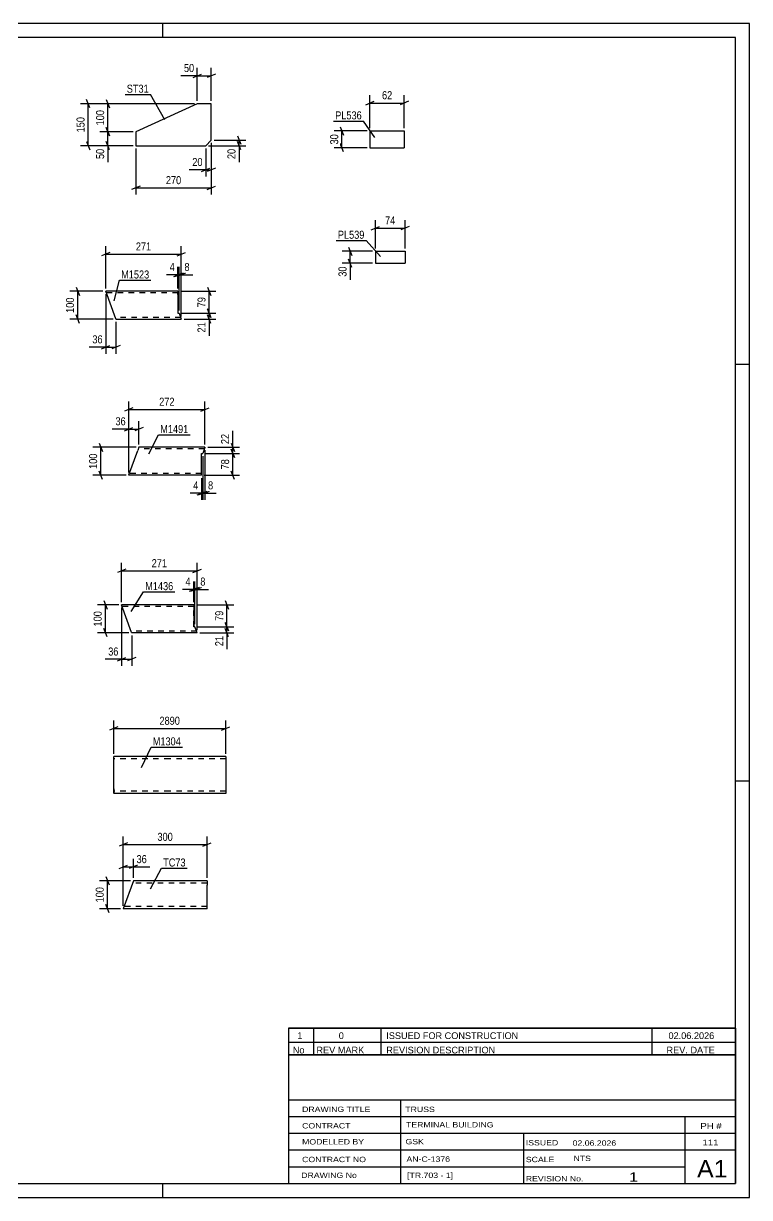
# Model space of a CAD drawing. Header units: millimetres. Extents: x 0 to 594, y 0 to 420.
# Drawn here: x 334.2 to 594, y 0 to 420 of the extents above; entities that cross this region are included whole.
import ezdxf

# ---------------------------------------------------------------- set-up
doc = ezdxf.new("R2010")
doc.units = ezdxf.units.MM
doc.linetypes.add('DXK_LINE_DOT2', pattern=[3.9198, 1.9599, -1.9599])
doc.styles.add('Arial Narrow', font='ARIALN.TTF', dxfattribs={"height": 0.2})

# ---------------------------------------------------------------- blocks, each defined once
blk = doc.blocks.new('Unknown-570387505-1163')
at = {"color": 5, "linetype": 'Continuous'}
for p, q in [((594, 420), (0, 420)), ((384, 415), (384, 420)), ((594, 0), (594, 420)), ((589, 415), (5, 415)), ((589, 5), (589, 415)), ((594, 298), (589, 298)), ((594, 149), (589, 149)), ((5, 5), (589, 5)), ((384, 0), (384, 5)), ((0, 0), (594, 0))]:
    blk.add_line(p, q, dxfattribs=at)
blk = doc.blocks.new('Part-570387505-20187 - 20186')
at = {"color": 2, "linetype": 'Continuous'}
for p, q in [((386.45, 157.78), (366.45, 157.78)), ((366.45, 146.18), (366.45, 157.78)), ((406.55, 157.78), (386.55, 157.78)), ((406.55, 157.78), (406.55, 144.58)), ((366.45, 146.18), (366.45, 144.58)), ((386.45, 144.58), (366.45, 144.58)), ((406.55, 144.58), (386.55, 144.58))]:
    blk.add_line(p, q, dxfattribs=at)
at = {"color": 7, "linetype": 'DXK_LINE_DOT2'}
for p, q in [((386.45, 156.98), (366.45, 156.98)), ((406.55, 156.98), (386.55, 156.98)), ((366.45, 144.7), (366.45, 146.18)), ((366.45, 145.38), (366.45, 145.44)), ((386.45, 145.38), (366.45, 145.38)), ((406.55, 145.38), (386.55, 145.38)), ((406.55, 145.38), (406.55, 145.44))]:
    blk.add_line(p, q, dxfattribs=at)
blk = doc.blocks.new('Part-570387505-24371 - 24370')
at = {"color": 2, "linetype": 'Continuous'}
for p, q in [((373.5, 113.31), (369.86, 103.31)), ((399.86, 113.31), (373.5, 113.31)), ((399.86, 113.31), (399.86, 111.71)), ((399.86, 104.91), (399.86, 111.71)), ((399.86, 103.31), (369.86, 103.31)), ((399.86, 103.31), (399.86, 104.91))]:
    blk.add_line(p, q, dxfattribs=at)
at = {"color": 7, "linetype": 'DXK_LINE_DOT2'}
for p, q in [((399.86, 112.51), (373.21, 112.51)), ((399.86, 113.19), (399.86, 111.71)), ((399.86, 104.11), (370.15, 104.11)), ((399.86, 103.31), (399.86, 103.78))]:
    blk.add_line(p, q, dxfattribs=at)
blk = doc.blocks.new('Part-570387505-20378 - 20377')
at = {"color": 2, "linetype": 'Continuous'}
for p, q in [((396.37, 391.28), (374.37, 381.28)), ((401.37, 391.28), (396.37, 391.28)), ((401.37, 378.28), (401.37, 391.28)), ((374.37, 381.28), (374.37, 376.28)), ((399.37, 376.28), (401.37, 378.28)), ((374.37, 376.28), (399.37, 376.28))]:
    blk.add_line(p, q, dxfattribs=at)
blk = doc.blocks.new('Part-570387505-20392 - 20391')
at = {"color": 2, "linetype": 'Continuous'}
for p, q in [((458.15, 381.55), (458.15, 375.55)), ((458.15, 381.55), (470.46, 381.55)), ((470.46, 381.55), (470.46, 375.55)), ((458.15, 375.55), (470.46, 375.55))]:
    blk.add_line(p, q, dxfattribs=at)
blk = doc.blocks.new('Part-570387505-20400 - 20399')
at = {"color": 2, "linetype": 'Continuous'}
for p, q in [((460.09, 338.49), (460.09, 334.21)), ((460.09, 338.49), (470.72, 338.49)), ((470.72, 338.49), (470.72, 334.21)), ((460.09, 334.21), (470.72, 334.21))]:
    blk.add_line(p, q, dxfattribs=at)
blk = doc.blocks.new('Part-570387505-20416 - 20415')
at = {"color": 2, "linetype": 'Continuous'}
for p, q in [((371.9, 258.49), (375.07, 267.2)), ((375.5, 268.4), (375.07, 267.2)), ((399.1, 268.4), (375.5, 268.4)), ((397.86, 258.4), (397.86, 266.2)), ((397.86, 266.2), (398.3, 266.2)), ((399.06, 268.31), (398.3, 266.2)), ((399.1, 268.4), (399.06, 268.31)), ((371.86, 258.4), (371.9, 258.49)), ((397.86, 258.4), (371.86, 258.4))]:
    blk.add_line(p, q, dxfattribs=at)
at = {"color": 7, "linetype": 'DXK_LINE_DOT2'}
for p, q in [((398.88, 267.8), (375.28, 267.8)), ((372.08, 259), (372.1, 259.04)), ((397.86, 259), (372.08, 259)), ((397.86, 258.4), (397.86, 258.49))]:
    blk.add_line(p, q, dxfattribs=at)
blk = doc.blocks.new('Part-570387505-20425 - 20424')
at = {"color": 2, "linetype": 'Continuous'}
for p, q in [((395.11, 212.02), (369.27, 212.02)), ((372.87, 202.12), (369.27, 212.02)), ((395.11, 212.02), (395.11, 211.93)), ((395.11, 211.93), (395.11, 204.17)), ((372.91, 202.02), (372.87, 202.12)), ((396.32, 202.02), (372.91, 202.02)), ((395.54, 204.17), (395.11, 204.17)), ((396.32, 202.02), (395.54, 204.17))]:
    blk.add_line(p, q, dxfattribs=at)
at = {"color": 7, "linetype": 'DXK_LINE_DOT2'}
for p, q in [((395.11, 211.42), (369.49, 211.42)), ((395.11, 204.17), (395.11, 211.67)), ((395.11, 211.38), (395.11, 211.28)), ((372.69, 202.62), (372.67, 202.67)), ((396.1, 202.62), (372.69, 202.62))]:
    blk.add_line(p, q, dxfattribs=at)
blk = doc.blocks.new('Part-570387505-20435 - 20434')
at = {"color": 2, "linetype": 'Continuous'}
for p, q in [((389.43, 324.22), (363.6, 324.22)), ((367.2, 314.31), (363.6, 324.22)), ((389.43, 324.22), (389.43, 324.13)), ((389.43, 324.13), (389.43, 323.02)), ((389.43, 323.02), (389.43, 316.36)), ((389.43, 316.36), (389.87, 316.36)), ((389.87, 316.36), (390.65, 314.22)), ((367.2, 314.31), (367.24, 314.22)), ((367.24, 314.22), (390.65, 314.22))]:
    blk.add_line(p, q, dxfattribs=at)
at = {"color": 7, "linetype": 'DXK_LINE_DOT2'}
for p, q in [((389.43, 323.62), (363.82, 323.62)), ((389.43, 323.02), (389.43, 323.87)), ((389.43, 323.25), (389.43, 323.02)), ((367.02, 314.82), (367, 314.86)), ((390.43, 314.82), (367.02, 314.82))]:
    blk.add_line(p, q, dxfattribs=at)
blk = doc.blocks.new('StraightDimension-570387505-20587 - 20186')
at = {"color": 7, "linetype": 'Continuous'}
for p, q in [((367.95, 168.38), (364.95, 167.18)), ((366.45, 158.78), (366.45, 170.63)), ((405.05, 167.18), (408.05, 168.38)), ((406.55, 158.78), (406.55, 170.63)), ((366.45, 167.78), (406.55, 167.78))]:
    blk.add_line(p, q, dxfattribs=at)
at = {"color": 0}
blk.add_wipeout([(390.76, 168.53), (390.76, 172.73), (382.24, 172.73), (382.24, 168.53)], dxfattribs=at)
at = {"color": 3, "style": 'Arial Narrow'}
blk.add_text('2890', height=2.863, dxfattribs=at).set_placement((382.84, 169.13))
blk = doc.blocks.new('StraightDimension-570387505-25454 - 24370')
at = {"color": 7, "linetype": 'Continuous'}
for p, q in [((363.63, 114.81), (364.83, 111.81)), ((372.5, 113.31), (361.38, 113.31)), ((364.23, 103.31), (364.23, 113.31)), ((368.86, 103.31), (361.38, 103.31)), ((364.83, 101.81), (363.63, 104.81))]:
    blk.add_line(p, q, dxfattribs=at)
at = {"color": 0}
blk.add_wipeout([(363.48, 111.66), (359.28, 111.66), (359.28, 104.97), (363.48, 104.97)], dxfattribs=at)
at = {"color": 3, "style": 'Arial Narrow'}
blk.add_text('100', height=2.863, rotation=90.0002, dxfattribs=at).set_placement((362.88, 105.57))
blk = doc.blocks.new('StraightDimension-570387505-25437 - 24370')
at = {"color": 7, "linetype": 'Continuous'}
for p, q in [((371.36, 126.85), (368.36, 125.65)), ((369.86, 104.31), (369.86, 129.1)), ((369.86, 126.25), (399.86, 126.25)), ((398.36, 125.65), (401.36, 126.85)), ((399.86, 114.31), (399.86, 129.1))]:
    blk.add_line(p, q, dxfattribs=at)
at = {"color": 0}
blk.add_wipeout([(388.2, 127), (388.2, 131.2), (381.52, 131.2), (381.52, 127)], dxfattribs=at)
at = {"color": 3, "style": 'Arial Narrow'}
blk.add_text('300', height=2.863, dxfattribs=at).set_placement((382.12, 127.6))
blk = doc.blocks.new('StraightDimension-570387505-25413 - 24370')
at = {"color": 7, "linetype": 'Continuous'}
for p, q in [((368.36, 117.68), (371.36, 118.88)), ((369.86, 104.31), (369.86, 121.13)), ((369.86, 118.28), (373.5, 118.28)), ((375, 118.88), (372, 117.68)), ((373.5, 114.31), (373.5, 121.13))]:
    blk.add_line(p, q, dxfattribs=at)
at = {"color": 0}
blk.add_wipeout([(378.88, 119.03), (378.88, 123.23), (374.03, 123.23), (374.03, 119.03)], dxfattribs=at)
at = {"color": 7, "linetype": 'Continuous'}
blk.add_line((373.5, 118.28), (379.41, 118.28), dxfattribs=at)
blk.add_line((373.5, 118.28), (379.41, 118.28), dxfattribs=at)
at = {"color": 3, "style": 'Arial Narrow'}
blk.add_text('36', height=2.863, dxfattribs=at).set_placement((374.63, 119.63))
blk = doc.blocks.new('StraightDimension-570387505-20910 - 20377')
at = {"color": 7, "linetype": 'Continuous'}
for p, q in [((363.77, 382.78), (364.97, 379.78)), ((373.37, 381.28), (361.52, 381.28)), ((364.37, 376.28), (364.37, 381.28)), ((373.37, 376.28), (361.52, 376.28)), ((364.97, 374.78), (363.77, 377.78))]:
    blk.add_line(p, q, dxfattribs=at)
at = {"color": 0}
blk.add_wipeout([(363.62, 375.75), (359.42, 375.75), (359.42, 370.9), (363.62, 370.9)], dxfattribs=at)
at = {"color": 7, "linetype": 'Continuous'}
blk.add_line((364.37, 376.28), (364.37, 370.37), dxfattribs=at)
blk.add_line((364.37, 376.28), (364.37, 370.37), dxfattribs=at)
at = {"color": 3, "style": 'Arial Narrow'}
blk.add_text('50', height=2.863, rotation=90.0002, dxfattribs=at).set_placement((363.02, 371.5))
blk = doc.blocks.new('StraightDimension-570387505-20905 - 20377')
at = {"color": 7, "linetype": 'Continuous'}
for p, q in [((402.37, 378.28), (413.77, 378.28)), ((410.77, 379.78), (411.97, 376.78)), ((411.37, 376.28), (411.37, 378.28)), ((400.37, 376.28), (413.77, 376.28)), ((411.97, 374.78), (410.77, 377.78))]:
    blk.add_line(p, q, dxfattribs=at)
at = {"color": 0}
blk.add_wipeout([(410.62, 375.75), (406.42, 375.75), (406.42, 370.9), (410.62, 370.9)], dxfattribs=at)
at = {"color": 7, "linetype": 'Continuous'}
blk.add_line((411.37, 376.28), (411.37, 370.37), dxfattribs=at)
blk.add_line((411.37, 376.28), (411.37, 370.37), dxfattribs=at)
at = {"color": 3, "style": 'Arial Narrow'}
blk.add_text('20', height=2.863, rotation=90.0002, dxfattribs=at).set_placement((410.02, 371.5))
blk = doc.blocks.new('StraightDimension-570387505-20897 - 20377')
at = {"color": 7, "linetype": 'Continuous'}
for p, q in [((399.37, 375.28), (399.37, 365.28)), ((401.37, 377.28), (401.37, 365.28)), ((397.87, 367.08), (400.87, 368.28)), ((399.37, 367.68), (401.37, 367.68)), ((402.87, 368.28), (399.87, 367.08))]:
    blk.add_line(p, q, dxfattribs=at)
at = {"color": 0}
blk.add_wipeout([(398.85, 368.43), (398.85, 372.63), (393.99, 372.63), (393.99, 368.43)], dxfattribs=at)
at = {"color": 7, "linetype": 'Continuous'}
blk.add_line((399.37, 367.68), (393.47, 367.68), dxfattribs=at)
blk.add_line((399.37, 367.68), (393.47, 367.68), dxfattribs=at)
at = {"color": 3, "style": 'Arial Narrow'}
blk.add_text('20', height=2.863, dxfattribs=at).set_placement((394.59, 369.03))
blk = doc.blocks.new('StraightDimension-570387505-20909 - 20377')
at = {"color": 7, "linetype": 'Continuous'}
for p, q in [((395.37, 391.28), (361.52, 391.28)), ((363.77, 392.78), (364.97, 389.78)), ((364.37, 381.28), (364.37, 391.28)), ((364.97, 379.78), (363.77, 382.78)), ((373.37, 381.28), (361.52, 381.28))]:
    blk.add_line(p, q, dxfattribs=at)
at = {"color": 0}
blk.add_wipeout([(363.62, 389.62), (359.42, 389.62), (359.42, 382.94), (363.62, 382.94)], dxfattribs=at)
at = {"color": 3, "style": 'Arial Narrow'}
blk.add_text('100', height=2.863, rotation=90.0002, dxfattribs=at).set_placement((363.02, 383.54))
blk = doc.blocks.new('StraightDimension-570387505-20901 - 20377')
at = {"color": 7, "linetype": 'Continuous'}
for p, q in [((396.37, 392.28), (396.37, 404.13)), ((401.37, 392.28), (401.37, 404.13)), ((394.87, 400.68), (397.87, 401.88)), ((396.37, 401.28), (401.37, 401.28)), ((402.87, 401.88), (399.87, 400.68))]:
    blk.add_line(p, q, dxfattribs=at)
at = {"color": 0}
blk.add_wipeout([(395.85, 402.03), (395.85, 406.23), (390.99, 406.23), (390.99, 402.03)], dxfattribs=at)
at = {"color": 7, "linetype": 'Continuous'}
blk.add_line((396.37, 401.28), (390.47, 401.28), dxfattribs=at)
blk.add_line((396.37, 401.28), (390.47, 401.28), dxfattribs=at)
at = {"color": 3, "style": 'Arial Narrow'}
blk.add_text('50', height=2.863, dxfattribs=at).set_placement((391.59, 402.63))
blk = doc.blocks.new('StraightDimension-570387505-20915 - 20377')
at = {"color": 7, "linetype": 'Continuous'}
for p, q in [((374.37, 375.28), (374.37, 358.78)), ((401.37, 377.28), (401.37, 358.78)), ((375.87, 361.78), (372.87, 360.58)), ((399.87, 360.58), (402.87, 361.78)), ((374.37, 361.18), (401.37, 361.18))]:
    blk.add_line(p, q, dxfattribs=at)
at = {"color": 0}
blk.add_wipeout([(391.21, 361.93), (391.21, 366.13), (384.53, 366.13), (384.53, 361.93)], dxfattribs=at)
at = {"color": 3, "style": 'Arial Narrow'}
blk.add_text('270', height=2.863, dxfattribs=at).set_placement((385.13, 362.53))
blk = doc.blocks.new('StraightDimension-570387505-20919 - 20377')
at = {"color": 7, "linetype": 'Continuous'}
for p, q in [((395.37, 391.28), (354.52, 391.28)), ((357.97, 389.78), (356.77, 392.78)), ((357.37, 376.28), (357.37, 391.28)), ((373.37, 376.28), (354.52, 376.28)), ((356.77, 377.78), (357.97, 374.78))]:
    blk.add_line(p, q, dxfattribs=at)
at = {"color": 0}
blk.add_wipeout([(356.62, 387.12), (352.42, 387.12), (352.42, 380.44), (356.62, 380.44)], dxfattribs=at)
at = {"color": 3, "style": 'Arial Narrow'}
blk.add_text('150', height=2.863, rotation=90.0002, dxfattribs=at).set_placement((356.02, 381.04))
blk = doc.blocks.new('StraightDimension-570387505-20923 - 20391')
at = {"color": 7, "linetype": 'Continuous'}
for p, q in [((447.55, 383.05), (448.75, 380.05)), ((457.15, 381.55), (445.3, 381.55)), ((448.15, 375.55), (448.15, 381.55)), ((457.15, 375.55), (445.3, 375.55)), ((448.75, 374.05), (447.55, 377.05))]:
    blk.add_line(p, q, dxfattribs=at)
at = {"color": 0}
blk.add_wipeout([(447.4, 380.97), (443.2, 380.97), (443.2, 376.12), (447.4, 376.12)], dxfattribs=at)
at = {"color": 3, "style": 'Arial Narrow'}
blk.add_text('30', height=2.863, rotation=90.0002, dxfattribs=at).set_placement((446.8, 376.72))
blk = doc.blocks.new('StraightDimension-570387505-20927 - 20391')
at = {"color": 7, "linetype": 'Continuous'}
for p, q in [((456.65, 390.95), (459.65, 392.15)), ((458.15, 382.55), (458.15, 394.4)), ((458.15, 391.55), (470.46, 391.55)), ((471.96, 392.15), (468.96, 390.95)), ((470.46, 382.55), (470.46, 394.4))]:
    blk.add_line(p, q, dxfattribs=at)
at = {"color": 0}
blk.add_wipeout([(466.74, 392.3), (466.74, 396.5), (461.88, 396.5), (461.88, 392.3)], dxfattribs=at)
at = {"color": 3, "style": 'Arial Narrow'}
blk.add_text('62', height=2.863, dxfattribs=at).set_placement((462.48, 392.9))
blk = doc.blocks.new('StraightDimension-570387505-20931 - 20399')
at = {"color": 7, "linetype": 'Continuous'}
for p, q in [((459.09, 338.49), (448.27, 338.49)), ((450.52, 339.99), (451.72, 336.99)), ((451.12, 334.21), (451.12, 338.49)), ((459.09, 334.21), (448.27, 334.21)), ((451.72, 332.71), (450.52, 335.71))]:
    blk.add_line(p, q, dxfattribs=at)
at = {"color": 0}
blk.add_wipeout([(450.37, 333.68), (446.17, 333.68), (446.17, 328.82), (450.37, 328.82)], dxfattribs=at)
at = {"color": 7, "linetype": 'Continuous'}
blk.add_line((451.12, 334.21), (451.12, 328.3), dxfattribs=at)
blk.add_line((451.12, 334.21), (451.12, 328.3), dxfattribs=at)
at = {"color": 3, "style": 'Arial Narrow'}
blk.add_text('30', height=2.863, rotation=90.0002, dxfattribs=at).set_placement((449.77, 329.42))
blk = doc.blocks.new('StraightDimension-570387505-20935 - 20399')
at = {"color": 7, "linetype": 'Continuous'}
for p, q in [((460.09, 339.49), (460.09, 349.64)), ((470.72, 339.49), (470.72, 349.64)), ((458.59, 346.19), (461.59, 347.39)), ((460.09, 346.79), (470.72, 346.79)), ((472.22, 347.39), (469.22, 346.19))]:
    blk.add_line(p, q, dxfattribs=at)
at = {"color": 0}
blk.add_wipeout([(467.83, 347.54), (467.83, 351.74), (462.97, 351.74), (462.97, 347.54)], dxfattribs=at)
at = {"color": 3, "style": 'Arial Narrow'}
blk.add_text('74', height=2.863, dxfattribs=at).set_placement((463.57, 348.14))
blk = doc.blocks.new('StraightDimension-570387505-25133 - 20415')
at = {"color": 7, "linetype": 'Continuous'}
for p, q in [((398.3, 265.2), (398.3, 249.58)), ((399.1, 267.4), (399.1, 249.58)), ((396.8, 251.38), (399.8, 252.58)), ((400.6, 252.58), (397.6, 251.38)), ((398.3, 251.98), (399.1, 251.98))]:
    blk.add_line(p, q, dxfattribs=at)
at = {"color": 0}
blk.add_wipeout([(402.65, 252.73), (402.65, 256.93), (399.62, 256.93), (399.62, 252.73)], dxfattribs=at)
at = {"color": 7, "linetype": 'Continuous'}
blk.add_line((399.1, 251.98), (403.17, 251.98), dxfattribs=at)
blk.add_line((399.1, 251.98), (403.17, 251.98), dxfattribs=at)
at = {"color": 3, "style": 'Arial Narrow'}
blk.add_text('8', height=2.86, dxfattribs=at).set_placement((400.22, 253.33))
blk = doc.blocks.new('StraightDimension-570387505-20948 - 20415')
at = {"color": 7, "linetype": 'Continuous'}
for p, q in [((361.26, 269.9), (362.46, 266.9)), ((374.5, 268.4), (359.01, 268.4)), ((361.86, 258.4), (361.86, 268.4)), ((370.86, 258.4), (359.01, 258.4)), ((362.46, 256.9), (361.26, 259.9))]:
    blk.add_line(p, q, dxfattribs=at)
at = {"color": 0}
blk.add_wipeout([(361.11, 266.74), (356.91, 266.74), (356.91, 260.06), (361.11, 260.06)], dxfattribs=at)
at = {"color": 3, "style": 'Arial Narrow'}
blk.add_text('100', height=2.863, rotation=90.0002, dxfattribs=at).set_placement((360.51, 260.66))
blk = doc.blocks.new('StraightDimension-570387505-20974 - 20415')
at = {"color": 7, "linetype": 'Continuous'}
for p, q in [((373.36, 282.51), (370.36, 281.31)), ((371.86, 259.4), (371.86, 284.76)), ((371.86, 281.91), (399.1, 281.91)), ((397.6, 281.31), (400.6, 282.51)), ((399.1, 269.4), (399.1, 284.76))]:
    blk.add_line(p, q, dxfattribs=at)
at = {"color": 0}
blk.add_wipeout([(388.82, 282.66), (388.82, 286.86), (382.14, 286.86), (382.14, 282.66)], dxfattribs=at)
at = {"color": 3, "style": 'Arial Narrow'}
blk.add_text('272', height=2.863, dxfattribs=at).set_placement((382.74, 283.26))
blk = doc.blocks.new('StraightDimension-570387505-20954 - 20415')
at = {"color": 7, "linetype": 'Continuous'}
for p, q in [((371.86, 259.4), (371.86, 277.76)), ((375.5, 269.4), (375.5, 277.76)), ((370.36, 274.31), (373.36, 275.51)), ((371.86, 274.91), (375.5, 274.91)), ((377, 275.51), (374, 274.31))]:
    blk.add_line(p, q, dxfattribs=at)
at = {"color": 0}
blk.add_wipeout([(371.34, 275.66), (371.34, 279.86), (366.48, 279.86), (366.48, 275.66)], dxfattribs=at)
at = {"color": 7, "linetype": 'Continuous'}
blk.add_line((371.86, 274.91), (365.96, 274.91), dxfattribs=at)
blk.add_line((371.86, 274.91), (365.96, 274.91), dxfattribs=at)
at = {"color": 3, "style": 'Arial Narrow'}
blk.add_text('36', height=2.863, dxfattribs=at).set_placement((367.08, 276.26))
blk = doc.blocks.new('StraightDimension-570387505-25089 - 20415')
at = {"color": 7, "linetype": 'Continuous'}
for p, q in [((408.5, 269.9), (409.7, 266.9)), ((399.3, 266.2), (411.5, 266.2)), ((400.1, 268.4), (411.5, 268.4)), ((409.7, 264.7), (408.5, 267.7)), ((409.1, 266.2), (409.1, 268.4))]:
    blk.add_line(p, q, dxfattribs=at)
at = {"color": 0}
blk.add_wipeout([(408.35, 273.78), (404.15, 273.78), (404.15, 268.92), (408.35, 268.92)], dxfattribs=at)
at = {"color": 7, "linetype": 'Continuous'}
blk.add_line((409.1, 268.4), (409.1, 274.31), dxfattribs=at)
blk.add_line((409.1, 268.4), (409.1, 274.31), dxfattribs=at)
at = {"color": 3, "style": 'Arial Narrow'}
blk.add_text('22', height=2.863, rotation=90.0002, dxfattribs=at).set_placement((407.75, 269.52))
blk = doc.blocks.new('StraightDimension-570387505-25090 - 20415')
at = {"color": 7, "linetype": 'Continuous'}
for p, q in [((399.3, 266.2), (411.5, 266.2)), ((408.5, 267.7), (409.7, 264.7)), ((409.1, 258.4), (409.1, 266.2)), ((398.86, 258.4), (411.5, 258.4)), ((409.7, 256.9), (408.5, 259.9))]:
    blk.add_line(p, q, dxfattribs=at)
at = {"color": 0}
blk.add_wipeout([(408.35, 264.73), (404.15, 264.73), (404.15, 259.87), (408.35, 259.87)], dxfattribs=at)
at = {"color": 3, "style": 'Arial Narrow'}
blk.add_text('78', height=2.863, rotation=90.0002, dxfattribs=at).set_placement((407.75, 260.47))
blk = doc.blocks.new('StraightDimension-570387505-25134 - 20415')
at = {"color": 7, "linetype": 'Continuous'}
for p, q in [((398.3, 265.2), (398.3, 249.58)), ((397.86, 257.4), (397.86, 249.58)), ((396.36, 251.38), (399.36, 252.58)), ((399.8, 252.58), (396.8, 251.38)), ((397.86, 251.98), (398.3, 251.98))]:
    blk.add_line(p, q, dxfattribs=at)
at = {"color": 0}
blk.add_wipeout([(397.34, 252.73), (397.34, 256.93), (394.31, 256.93), (394.31, 252.73)], dxfattribs=at)
at = {"color": 7, "linetype": 'Continuous'}
blk.add_line((397.86, 251.98), (393.78, 251.98), dxfattribs=at)
blk.add_line((397.86, 251.98), (393.78, 251.98), dxfattribs=at)
at = {"color": 3, "style": 'Arial Narrow'}
blk.add_text('4', height=2.86, dxfattribs=at).set_placement((394.91, 253.33))
blk = doc.blocks.new('StraightDimension-570387505-25352 - 20424')
at = {"color": 7, "linetype": 'Continuous'}
for p, q in [((395.54, 205.17), (395.54, 220.42)), ((396.32, 203.02), (396.32, 220.42)), ((394.04, 216.97), (397.04, 218.17)), ((397.82, 218.17), (394.82, 216.97)), ((395.54, 217.57), (396.32, 217.57))]:
    blk.add_line(p, q, dxfattribs=at)
at = {"color": 0}
blk.add_wipeout([(399.87, 218.32), (399.87, 222.52), (396.85, 222.52), (396.85, 218.32)], dxfattribs=at)
at = {"color": 7, "linetype": 'Continuous'}
blk.add_line((396.32, 217.57), (400.4, 217.57), dxfattribs=at)
blk.add_line((396.32, 217.57), (400.4, 217.57), dxfattribs=at)
at = {"color": 3, "style": 'Arial Narrow'}
blk.add_text('8', height=2.86, dxfattribs=at).set_placement((397.45, 218.92))
blk = doc.blocks.new('StraightDimension-570387505-20978 - 20424')
at = {"color": 7, "linetype": 'Continuous'}
for p, q in [((368.27, 212.02), (360.64, 212.02)), ((362.89, 213.52), (364.09, 210.52)), ((363.49, 202.02), (363.49, 212.02)), ((371.91, 202.02), (360.64, 202.02)), ((364.09, 200.52), (362.89, 203.52))]:
    blk.add_line(p, q, dxfattribs=at)
at = {"color": 0}
blk.add_wipeout([(362.74, 210.37), (358.54, 210.37), (358.54, 203.68), (362.74, 203.68)], dxfattribs=at)
at = {"color": 3, "style": 'Arial Narrow'}
blk.add_text('100', height=2.863, rotation=90.0002, dxfattribs=at).set_placement((362.14, 204.28))
blk = doc.blocks.new('StraightDimension-570387505-25305 - 20424')
at = {"color": 7, "linetype": 'Continuous'}
for p, q in [((396.54, 204.17), (409.39, 204.17)), ((397.32, 202.02), (409.39, 202.02)), ((406.39, 205.67), (407.59, 202.67)), ((407.59, 200.52), (406.39, 203.52)), ((406.99, 202.02), (406.99, 204.17))]:
    blk.add_line(p, q, dxfattribs=at)
at = {"color": 0}
blk.add_wipeout([(406.24, 201.5), (402.04, 201.5), (402.04, 196.64), (406.24, 196.64)], dxfattribs=at)
at = {"color": 7, "linetype": 'Continuous'}
blk.add_line((406.99, 202.02), (406.99, 196.12), dxfattribs=at)
blk.add_line((406.99, 202.02), (406.99, 196.12), dxfattribs=at)
at = {"color": 3, "style": 'Arial Narrow'}
blk.add_text('21', height=2.863, rotation=90.0002, dxfattribs=at).set_placement((405.64, 197.24))
blk = doc.blocks.new('StraightDimension-570387505-20993 - 20424')
at = {"color": 7, "linetype": 'Continuous'}
for p, q in [((369.27, 211.02), (369.27, 190.15)), ((372.91, 201.02), (372.91, 190.15)), ((367.77, 191.95), (370.77, 193.15)), ((369.27, 192.55), (372.91, 192.55)), ((374.41, 193.15), (371.41, 191.95))]:
    blk.add_line(p, q, dxfattribs=at)
at = {"color": 0}
blk.add_wipeout([(368.74, 193.3), (368.74, 197.5), (363.89, 197.5), (363.89, 193.3)], dxfattribs=at)
at = {"color": 7, "linetype": 'Continuous'}
blk.add_line((369.27, 192.55), (363.36, 192.55), dxfattribs=at)
blk.add_line((369.27, 192.55), (363.36, 192.55), dxfattribs=at)
at = {"color": 3, "style": 'Arial Narrow'}
blk.add_text('36', height=2.863, dxfattribs=at).set_placement((364.49, 193.9))
blk = doc.blocks.new('StraightDimension-570387505-21013 - 20424')
at = {"color": 7, "linetype": 'Continuous'}
for p, q in [((369.27, 213.02), (369.27, 227)), ((396.32, 203.02), (396.32, 227)), ((370.77, 224.75), (367.77, 223.55)), ((369.27, 224.15), (396.32, 224.15)), ((394.82, 223.55), (397.82, 224.75))]:
    blk.add_line(p, q, dxfattribs=at)
at = {"color": 0}
blk.add_wipeout([(386.14, 224.9), (386.14, 229.1), (379.45, 229.1), (379.45, 224.9)], dxfattribs=at)
at = {"color": 3, "style": 'Arial Narrow'}
blk.add_text('271', height=2.863, dxfattribs=at).set_placement((380.05, 225.5))
blk = doc.blocks.new('StraightDimension-570387505-25304 - 20424')
at = {"color": 7, "linetype": 'Continuous'}
for p, q in [((396.11, 212.02), (409.39, 212.02)), ((406.39, 213.52), (407.59, 210.52)), ((406.99, 204.17), (406.99, 212.02)), ((396.54, 204.17), (409.39, 204.17)), ((407.59, 202.67), (406.39, 205.67))]:
    blk.add_line(p, q, dxfattribs=at)
at = {"color": 0}
blk.add_wipeout([(406.24, 210.52), (402.04, 210.52), (402.04, 205.67), (406.24, 205.67)], dxfattribs=at)
at = {"color": 3, "style": 'Arial Narrow'}
blk.add_text('79', height=2.863, rotation=90.0002, dxfattribs=at).set_placement((405.64, 206.27))
blk = doc.blocks.new('StraightDimension-570387505-25353 - 20424')
at = {"color": 7, "linetype": 'Continuous'}
for p, q in [((395.11, 213.02), (395.11, 220.42)), ((395.54, 205.17), (395.54, 220.42)), ((393.61, 216.97), (396.61, 218.17)), ((397.04, 218.17), (394.04, 216.97)), ((395.11, 217.57), (395.54, 217.57))]:
    blk.add_line(p, q, dxfattribs=at)
at = {"color": 0}
blk.add_wipeout([(394.58, 218.32), (394.58, 222.52), (391.55, 222.52), (391.55, 218.32)], dxfattribs=at)
at = {"color": 7, "linetype": 'Continuous'}
blk.add_line((395.11, 217.57), (391.03, 217.57), dxfattribs=at)
blk.add_line((395.11, 217.57), (391.03, 217.57), dxfattribs=at)
at = {"color": 3, "style": 'Arial Narrow'}
blk.add_text('4', height=2.86, dxfattribs=at).set_placement((392.15, 218.92))
blk = doc.blocks.new('StraightDimension-570387505-24759 - 20434')
at = {"color": 7, "linetype": 'Continuous'}
for p, q in [((390.43, 324.22), (403.05, 324.22)), ((400.05, 325.72), (401.25, 322.72)), ((400.65, 316.36), (400.65, 324.22)), ((390.87, 316.36), (403.05, 316.36)), ((401.25, 314.86), (400.05, 317.86))]:
    blk.add_line(p, q, dxfattribs=at)
at = {"color": 0}
blk.add_wipeout([(399.9, 322.72), (395.7, 322.72), (395.7, 317.86), (399.9, 317.86)], dxfattribs=at)
at = {"color": 3, "style": 'Arial Narrow'}
blk.add_text('79', height=2.863, rotation=90.0002, dxfattribs=at).set_placement((399.3, 318.46))
blk = doc.blocks.new('StraightDimension-570387505-21032 - 20434')
at = {"color": 7, "linetype": 'Continuous'}
for p, q in [((363.6, 323.22), (363.6, 301.82)), ((367.24, 313.22), (367.24, 301.82)), ((362.1, 303.62), (365.1, 304.82)), ((363.6, 304.22), (367.24, 304.22)), ((368.74, 304.82), (365.74, 303.62))]:
    blk.add_line(p, q, dxfattribs=at)
at = {"color": 0}
blk.add_wipeout([(363.07, 304.97), (363.07, 309.17), (358.22, 309.17), (358.22, 304.97)], dxfattribs=at)
at = {"color": 7, "linetype": 'Continuous'}
blk.add_line((363.6, 304.22), (357.69, 304.22), dxfattribs=at)
blk.add_line((363.6, 304.22), (357.69, 304.22), dxfattribs=at)
at = {"color": 3, "style": 'Arial Narrow'}
blk.add_text('36', height=2.863, dxfattribs=at).set_placement((358.82, 305.57))
blk = doc.blocks.new('StraightDimension-570387505-24760 - 20434')
at = {"color": 7, "linetype": 'Continuous'}
for p, q in [((390.87, 316.36), (403.05, 316.36)), ((400.05, 317.86), (401.25, 314.86)), ((401.25, 312.72), (400.05, 315.72)), ((400.65, 314.22), (400.65, 316.36)), ((391.65, 314.22), (403.05, 314.22))]:
    blk.add_line(p, q, dxfattribs=at)
at = {"color": 0}
blk.add_wipeout([(399.9, 313.69), (395.7, 313.69), (395.7, 308.84), (399.9, 308.84)], dxfattribs=at)
at = {"color": 7, "linetype": 'Continuous'}
blk.add_line((400.65, 314.22), (400.65, 308.31), dxfattribs=at)
blk.add_line((400.65, 314.22), (400.65, 308.31), dxfattribs=at)
at = {"color": 3, "style": 'Arial Narrow'}
blk.add_text('21', height=2.863, rotation=90.0002, dxfattribs=at).set_placement((399.3, 309.44))
blk = doc.blocks.new('StraightDimension-570387505-21026 - 20434')
at = {"color": 7, "linetype": 'Continuous'}
for p, q in [((362.6, 324.22), (350.75, 324.22)), ((353, 325.72), (354.2, 322.72)), ((353.6, 314.22), (353.6, 324.22)), ((354.2, 312.72), (353, 315.72)), ((366.24, 314.22), (350.75, 314.22))]:
    blk.add_line(p, q, dxfattribs=at)
at = {"color": 0}
blk.add_wipeout([(352.85, 322.56), (348.65, 322.56), (348.65, 315.87), (352.85, 315.87)], dxfattribs=at)
at = {"color": 3, "style": 'Arial Narrow'}
blk.add_text('100', height=2.863, rotation=90.0002, dxfattribs=at).set_placement((352.25, 316.47))
blk = doc.blocks.new('StraightDimension-570387505-21052 - 20434')
at = {"color": 7, "linetype": 'Continuous'}
for p, q in [((363.6, 325.22), (363.6, 340.31)), ((390.65, 315.22), (390.65, 340.31)), ((365.1, 338.06), (362.1, 336.86)), ((363.6, 337.46), (390.65, 337.46)), ((389.15, 336.86), (392.15, 338.06))]:
    blk.add_line(p, q, dxfattribs=at)
at = {"color": 0}
blk.add_wipeout([(380.47, 338.21), (380.47, 342.41), (373.78, 342.41), (373.78, 338.21)], dxfattribs=at)
at = {"color": 3, "style": 'Arial Narrow'}
blk.add_text('271', height=2.863, dxfattribs=at).set_placement((374.38, 338.81))
blk = doc.blocks.new('StraightDimension-570387505-24893 - 20434')
at = {"color": 7, "linetype": 'Continuous'}
for p, q in [((389.87, 317.36), (389.87, 332.96)), ((390.65, 315.22), (390.65, 332.96)), ((388.37, 329.51), (391.37, 330.71)), ((392.15, 330.71), (389.15, 329.51)), ((389.87, 330.11), (390.65, 330.11))]:
    blk.add_line(p, q, dxfattribs=at)
at = {"color": 0}
blk.add_wipeout([(394.2, 330.86), (394.2, 335.06), (391.17, 335.06), (391.17, 330.86)], dxfattribs=at)
at = {"color": 7, "linetype": 'Continuous'}
blk.add_line((390.65, 330.11), (394.73, 330.11), dxfattribs=at)
blk.add_line((390.65, 330.11), (394.73, 330.11), dxfattribs=at)
at = {"color": 3, "style": 'Arial Narrow'}
blk.add_text('8', height=2.86, dxfattribs=at).set_placement((391.77, 331.46))
blk = doc.blocks.new('StraightDimension-570387505-24894 - 20434')
at = {"color": 7, "linetype": 'Continuous'}
for p, q in [((389.43, 325.22), (389.43, 332.96)), ((389.87, 317.36), (389.87, 332.96)), ((387.93, 329.51), (390.93, 330.71)), ((391.37, 330.71), (388.37, 329.51)), ((389.43, 330.11), (389.87, 330.11))]:
    blk.add_line(p, q, dxfattribs=at)
at = {"color": 0}
blk.add_wipeout([(388.91, 330.86), (388.91, 335.06), (385.88, 335.06), (385.88, 330.86)], dxfattribs=at)
at = {"color": 7, "linetype": 'Continuous'}
blk.add_line((389.43, 330.11), (385.35, 330.11), dxfattribs=at)
blk.add_line((389.43, 330.11), (385.35, 330.11), dxfattribs=at)
at = {"color": 3, "style": 'Arial Narrow'}
blk.add_text('4', height=2.86, dxfattribs=at).set_placement((386.48, 331.46))
blk = doc.blocks.new('Unknown-570387505-28173')
at = {"color": 7, "linetype": 'Continuous'}
for p, q in [((429, 60.55), (589, 60.55)), ((589, 60.55), (429, 60.55)), ((429, 60.55), (429, 55.55)), ((438, 60.55), (438, 55.55)), ((462, 60.55), (462, 55.55)), ((559, 60.55), (559, 55.55)), ((589, 60.55), (589, 55.55)), ((429, 55.55), (589, 55.55)), ((429, 55.55), (429, 51.05)), ((429, 55.55), (589, 55.55)), ((438, 55.55), (438, 51.05)), ((462, 55.55), (462, 51.05)), ((559, 55.55), (559, 51.05)), ((589, 55.55), (589, 51.05)), ((589, 51.05), (429, 51.05))]:
    blk.add_line(p, q, dxfattribs=at)
at = {"color": 7, "linetype": 'Continuous', "style": 'Arial Narrow'}
for s, height, width, p in [('1', 2.39, 1.196471, (432.16, 56.7)), ('0', 2.39, 1.196471, (447, 56.7)), ('ISSUED FOR CONSTRUCTION', 2.3861, 1.196471, (464, 56.7)), ('02.06.2026', 2.386, 1.196471, (565, 56.7)), ('No', 2.386, 1.2, (430.54, 51.55)), ('REV MARK', 2.386, 1.2, (439, 51.55)), ('REVISION DESCRIPTION', 2.3861, 1.2, (464, 51.55)), ('REV. DATE', 2.386, 1.2, (564.28, 51.55))]:
    blk.add_text(s, height=height, dxfattribs=dict(at, width=width)).set_placement(p)
blk = doc.blocks.new('Unknown-570387505-28172')
at = {"color": 7, "linetype": 'Continuous'}
for p, q in [((429, 51.05), (429, 5)), ((429, 51.05), (589, 51.05)), ((589, 51), (589, 5)), ((429, 35), (589, 35)), ((469.14, 35), (469.14, 5)), ((429, 29), (589, 29)), ((571, 5.05), (571, 29.05)), ((429, 23), (589, 23)), ((513.14, 23), (513.14, 5)), ((429, 17), (589, 17)), ((429, 11), (571, 11)), ((429, 5), (589, 5))]:
    blk.add_line(p, q, dxfattribs=at)
at = {"color": 7, "style": 'Arial Narrow'}
for s, height, width, p in [('DRAWING TITLE', 1.9089, 1.425378, (433.88, 30.61)), ('TRUSS', 1.909, 1.425378, (470.81, 30.59)), ('CONTRACT', 1.909, 1.425378, (433.88, 24.71)), ('TERMINAL BUILDING', 1.9089, 1.425378, (471.06, 25.07)), ('MODELLED BY', 1.9089, 1.425378, (433.88, 18.98)), ('GSK', 1.909, 1.425378, (470.88, 19.04)), ('ISSUED', 1.909, 1.425378, (513.94, 18.64)), ('02.06.2026', 1.909, 1.425378, (530.69, 18.52)), ('CONTRACT NO', 1.9089, 1.425378, (433.88, 12.66)), ('AN-C-1376', 1.909, 1.425378, (471.23, 12.78)), ('SCALE', 1.909, 1.425378, (513.94, 12.65)), ('A1', 6.204, 1.25, (575.24, 7.2)), ('DRAWING No', 1.909, 1.425378, (433.56, 7)), ('[TR.703 - 1]', 1.9089, 1.425378, (471.46, 6.99)), ('1', 3.34, 1.5, (550.91, 5.68)), ('REVISION No.', 1.9089, 1.425378, (513.94, 5.77))]:
    blk.add_text(s, height=height, dxfattribs=dict(at, width=width)).set_placement(p)
at = {"color": 7, "linetype": 'Continuous', "style": 'Arial Narrow'}
for s, height, width, p in [('PH #', 2.1, 1.42538, (576.4, 24.55)), ('111', 2.1, 1.42538, (577.19, 18.65)), ('NTS', 1.909, 1.425378, (531, 13.05))]:
    blk.add_text(s, height=height, dxfattribs=dict(at, width=width)).set_placement(p)
blk = doc.blocks.new('Mark-570387505-21088 - 20186')
at = {"color": 0}
blk.add_wipeout([(390.48, 161.75), (390.48, 164.75), (380.43, 164.75), (380.43, 161.75)], dxfattribs=at)
blk.add_wipeout([(390.48, 161.75), (390.48, 164.75), (380.43, 164.75), (380.43, 161.75)], dxfattribs=at)
at = {"color": 30, "linetype": 'Continuous'}
for p, q in [((376.42, 153.79), (379.83, 161.15)), ((379.83, 161.15), (391.08, 161.15))]:
    blk.add_line(p, q, dxfattribs=at)
at = {"color": 3, "style": 'Arial Narrow'}
blk.add_text('M1304', height=2.863, dxfattribs=at).set_placement((380.43, 161.75))
blk = doc.blocks.new('Mark-570387505-25477 - 24370')
at = {"color": 0}
blk.add_wipeout([(392.19, 118.42), (392.19, 121.42), (384.15, 121.42), (384.15, 118.42)], dxfattribs=at)
blk.add_wipeout([(392.19, 118.42), (392.19, 121.42), (384.15, 121.42), (384.15, 118.42)], dxfattribs=at)
at = {"color": 30, "linetype": 'Continuous'}
for p, q in [((379.57, 110.42), (383.55, 117.82)), ((383.55, 117.82), (392.79, 117.82))]:
    blk.add_line(p, q, dxfattribs=at)
at = {"color": 3, "style": 'Arial Narrow'}
blk.add_text('TC73', height=2.863, dxfattribs=at).set_placement((384.15, 118.42))
blk = doc.blocks.new('Mark-570387505-21138 - 20377')
at = {"color": 0}
blk.add_wipeout([(378.99, 395.24), (378.99, 398.24), (371.13, 398.24), (371.13, 395.24)], dxfattribs=at)
blk.add_wipeout([(378.99, 395.24), (378.99, 398.24), (371.13, 398.24), (371.13, 395.24)], dxfattribs=at)
at = {"color": 30, "linetype": 'Continuous'}
for p in [(370.53, 394.64), (384.72, 385.52)]:
    blk.add_line(p, (379.59, 394.64), dxfattribs=at)
at = {"color": 3, "style": 'Arial Narrow'}
blk.add_text('ST31', height=2.863, dxfattribs=at).set_placement((371.13, 395.24))
blk = doc.blocks.new('Mark-570387505-21141 - 20391')
at = {"color": 0}
blk.add_wipeout([(455.22, 385.7), (455.22, 388.7), (445.72, 388.7), (445.72, 385.7)], dxfattribs=at)
blk.add_wipeout([(455.22, 385.7), (455.22, 388.7), (445.72, 388.7), (445.72, 385.7)], dxfattribs=at)
at = {"color": 30, "linetype": 'Continuous'}
for p in [(445.12, 385.1), (459.89, 379.24)]:
    blk.add_line(p, (455.82, 385.1), dxfattribs=at)
at = {"color": 3, "style": 'Arial Narrow'}
blk.add_text('PL536', height=2.863, dxfattribs=at).set_placement((445.72, 385.7))
blk = doc.blocks.new('Mark-570387505-21144 - 20399')
at = {"color": 0}
blk.add_wipeout([(456.19, 342.99), (456.19, 345.99), (446.68, 345.99), (446.68, 342.99)], dxfattribs=at)
blk.add_wipeout([(456.19, 342.99), (456.19, 345.99), (446.68, 345.99), (446.68, 342.99)], dxfattribs=at)
at = {"color": 30, "linetype": 'Continuous'}
for p in [(446.08, 342.39), (461.95, 336.69)]:
    blk.add_line(p, (456.79, 342.39), dxfattribs=at)
at = {"color": 3, "style": 'Arial Narrow'}
blk.add_text('PL539', height=2.863, dxfattribs=at).set_placement((446.68, 342.99))
blk = doc.blocks.new('Mark-570387505-21147 - 20415')
at = {"color": 0}
blk.add_wipeout([(393.16, 273.48), (393.16, 276.48), (383.11, 276.48), (383.11, 273.48)], dxfattribs=at)
blk.add_wipeout([(393.16, 273.48), (393.16, 276.48), (383.11, 276.48), (383.11, 273.48)], dxfattribs=at)
at = {"color": 30, "linetype": 'Continuous'}
for p, q in [((378.97, 266.08), (382.51, 272.88)), ((382.51, 272.88), (393.76, 272.88))]:
    blk.add_line(p, q, dxfattribs=at)
at = {"color": 3, "style": 'Arial Narrow'}
blk.add_text('M1491', height=2.863, dxfattribs=at).set_placement((383.11, 273.48))
blk = doc.blocks.new('Mark-570387505-21150 - 20424')
at = {"color": 0}
blk.add_wipeout([(387.79, 217.28), (387.79, 220.28), (377.73, 220.28), (377.73, 217.28)], dxfattribs=at)
blk.add_wipeout([(387.79, 217.28), (387.79, 220.28), (377.73, 220.28), (377.73, 217.28)], dxfattribs=at)
at = {"color": 30, "linetype": 'Continuous'}
for p, q in [((372.75, 209.64), (377.13, 216.68)), ((377.13, 216.68), (388.39, 216.68))]:
    blk.add_line(p, q, dxfattribs=at)
at = {"color": 3, "style": 'Arial Narrow'}
blk.add_text('M1436', height=2.863, dxfattribs=at).set_placement((377.73, 217.28))
blk = doc.blocks.new('Mark-570387505-21153 - 20434')
at = {"color": 0}
blk.add_wipeout([(379.17, 328.77), (379.17, 331.77), (369.12, 331.77), (369.12, 328.77)], dxfattribs=at)
blk.add_wipeout([(379.17, 328.77), (379.17, 331.77), (369.12, 331.77), (369.12, 328.77)], dxfattribs=at)
at = {"color": 30, "linetype": 'Continuous'}
for p, q in [((366.59, 320.8), (368.52, 328.17)), ((368.52, 328.17), (379.77, 328.17))]:
    blk.add_line(p, q, dxfattribs=at)
at = {"color": 3, "style": 'Arial Narrow'}
blk.add_text('M1523', height=2.863, dxfattribs=at).set_placement((369.12, 328.77))

msp = doc.modelspace()

# ---------------------------------------------------------------- block references
for name in ['Unknown-570387505-1163', 'Part-570387505-20378 - 20377', 'Part-570387505-20392 - 20391', 'Part-570387505-20400 - 20399', 'Part-570387505-20435 - 20434', 'Part-570387505-20416 - 20415', 'Part-570387505-20425 - 20424', 'Part-570387505-20187 - 20186', 'Part-570387505-24371 - 24370', 'Unknown-570387505-28173', 'Unknown-570387505-28172']:
    msp.add_blockref(name, (0, 0))

# ---------------------------------------------------------------- next in the draw order: block references
for name in ['StraightDimension-570387505-20910 - 20377', 'StraightDimension-570387505-20923 - 20391', 'StraightDimension-570387505-20905 - 20377', 'StraightDimension-570387505-20931 - 20399', 'StraightDimension-570387505-24759 - 20434', 'StraightDimension-570387505-21032 - 20434', 'StraightDimension-570387505-20948 - 20415', 'StraightDimension-570387505-25133 - 20415', 'StraightDimension-570387505-25352 - 20424', 'StraightDimension-570387505-20978 - 20424', 'StraightDimension-570387505-20587 - 20186', 'StraightDimension-570387505-25454 - 24370']:
    msp.add_blockref(name, (0, 0))

# ---------------------------------------------------------------- next in the draw order: block references
for name in ['StraightDimension-570387505-20927 - 20391', 'StraightDimension-570387505-20909 - 20377', 'StraightDimension-570387505-20897 - 20377', 'StraightDimension-570387505-20935 - 20399', 'StraightDimension-570387505-21026 - 20434', 'StraightDimension-570387505-24760 - 20434', 'StraightDimension-570387505-20974 - 20415', 'StraightDimension-570387505-20993 - 20424', 'StraightDimension-570387505-25305 - 20424', 'Mark-570387505-21088 - 20186', 'StraightDimension-570387505-25437 - 24370']:
    msp.add_blockref(name, (0, 0))

# ---------------------------------------------------------------- next in the draw order: block references
for name in ['StraightDimension-570387505-20901 - 20377', 'Mark-570387505-21141 - 20391', 'StraightDimension-570387505-20915 - 20377', 'Mark-570387505-21144 - 20399', 'StraightDimension-570387505-21052 - 20434', 'StraightDimension-570387505-20954 - 20415', 'StraightDimension-570387505-25089 - 20415', 'StraightDimension-570387505-21013 - 20424', 'StraightDimension-570387505-25413 - 24370']:
    msp.add_blockref(name, (0, 0))

# ---------------------------------------------------------------- next in the draw order: block references
for name in ['StraightDimension-570387505-20919 - 20377', 'StraightDimension-570387505-24893 - 20434', 'Mark-570387505-21153 - 20434', 'StraightDimension-570387505-25090 - 20415', 'Mark-570387505-21150 - 20424', 'StraightDimension-570387505-25304 - 20424', 'Mark-570387505-25477 - 24370']:
    msp.add_blockref(name, (0, 0))

# ---------------------------------------------------------------- next in the draw order: block references
for name in ['Mark-570387505-21138 - 20377', 'StraightDimension-570387505-24894 - 20434', 'StraightDimension-570387505-25134 - 20415', 'StraightDimension-570387505-25353 - 20424']:
    msp.add_blockref(name, (0, 0))

# ---------------------------------------------------------------- next in the draw order: block references
msp.add_blockref('Mark-570387505-21147 - 20415', (0, 0))

doc.saveas('drawing.dxf')
